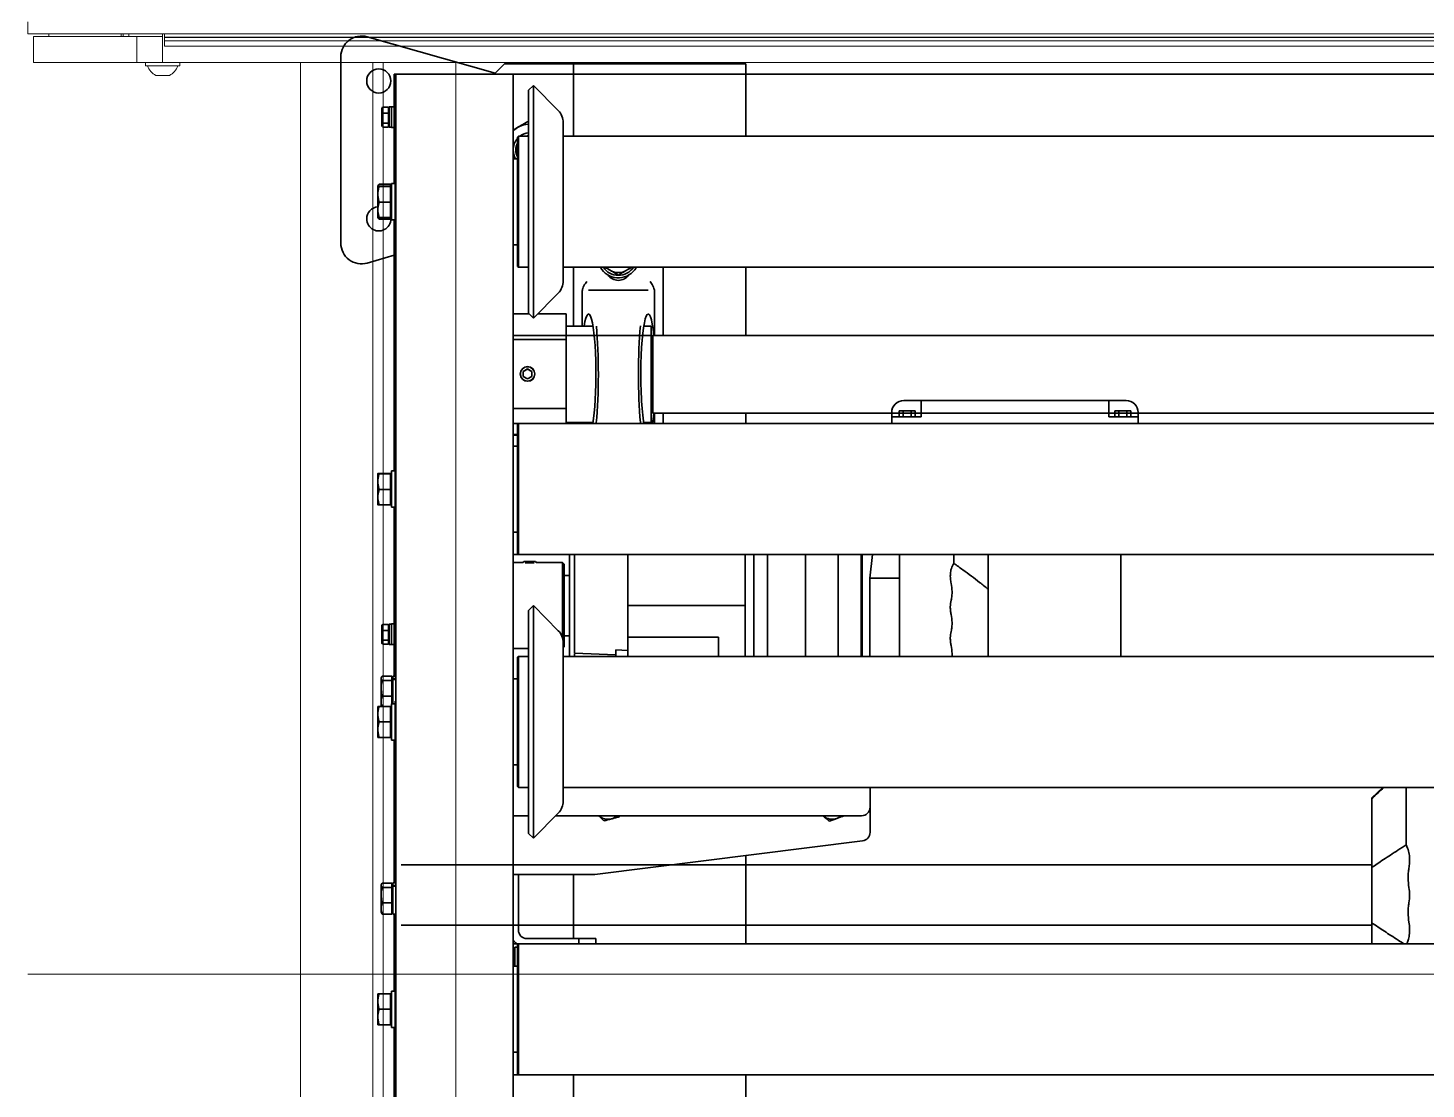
# Model space of a CAD drawing. Header units: millimetres. Extents: x 2509 to 128734, y 2492 to 91667.
# Drawn here: x 52717 to 53528, y 56466 to 57082 of the extents above; entities that cross this region are included whole.
import ezdxf
from ezdxf.enums import TextEntityAlignment as Align

# ---------------------------------------------------------------- set-up
doc = ezdxf.new("R2010")
doc.units = ezdxf.units.MM
doc.linetypes.add('CENTER', pattern=[50.8, 31.75, -6.35, 6.35, -6.35])
doc.layers.add('7标注层', color=4, linetype='Continuous')
doc.layers.add('SSH_输送系统', color=7, linetype='Continuous')
doc.layers.add('SR-输送线', color=7, linetype='Continuous', lineweight=35)
doc.styles.add('宋体', font='', dxfattribs={"width": 0.8, "height": 4})
doc.styles.get('宋体').set_extended_font_data('SimSun')

# ---------------------------------------------------------------- blocks, each defined once
blk = doc.blocks.new('*U220')
at = {"layer": 'SSH_输送系统', "lineweight": 15}
for p, q in [((22792.83, 7602.1), (25326.57, 7602.1)), ((22838.83, 7600.19), (25280.57, 7600.19)), ((22838.83, 7600.11), (25280.57, 7600.11)), ((25280.57, 7600.19), (25280.57, 7602.1)), ((25280.57, 7600.11), (25280.57, 7600.19)), ((25280.57, 7600.11), (25280.57, 7598.11)), ((25281.57, 7602.1), (25281.57, 7600.6)), ((25296.57, 7600.6), (25281.57, 7600.6)), ((25281.57, 7600.6), (25281.57, 7585.6)), ((25326.57, 7600.6), (25296.57, 7600.6)), ((25296.57, 7600.6), (25296.57, 7585.6)), ((25301.1, 7600.6), (25301.1, 7602.1)), ((25304.57, 7602.1), (25304.57, 7600.6)), ((25326.57, 7602.1), (25359.7, 7602.1)), ((25356.57, 7600.6), (25326.57, 7600.6)), ((22838.83, 7598.11), (25280.57, 7598.11)), ((25280.57, 7598.05), (25280.57, 7598.11)), ((25280.57, 7595.31), (25280.57, 7598.05)), ((25280.57, 7595.13), (25280.57, 7595.31)), ((22837.83, 7585.6), (25281.57, 7585.6)), ((25111.57, 6527.6), (25111.57, 7585.6)), ((25153.57, 6527.6), (25153.57, 7585.6)), ((25159.57, 7585.6), (25159.57, 6527.6)), ((25201.57, 7585.6), (25201.57, 6527.6)), ((25271.57, 7583.6), (25291.57, 7583.6)), ((25281.57, 7585.6), (25296.57, 7585.6)), ((25296.57, 7585.6), (25326.57, 7585.6)), ((25326.57, 7585.6), (25356.57, 7585.6)), ((25285.5, 7578.1), (25277.64, 7578.1))]:
    blk.add_line(p, q, dxfattribs=at)
at = {"layer": 'SSH_输送系统', "color": 1, "lineweight": 0}
blk.add_line((22759.7, 7056.6), (25359.7, 7056.6), dxfattribs=at)
at = {"layer": 'SSH_输送系统', "lineweight": 15}
for start, end in [(197.78117, 244.67913), (295.32087, 342.21883)]:
    blk.add_arc((25281.57, 7586.41), 9.19, start, end, dxfattribs=at)
for points in [[(25359.7, 7602.1), (25359.7, 7609.1)], [(25305.57, 7602.1), (25305.57, 7600.6)], [(25347.57, 7600.6), (25347.57, 7602.1)], [(25356.57, 7585.6), (25356.57, 7600.6)], [(22838.83, 7595.13), (25280.57, 7595.13)], [(25271.57, 7585.6), (25271.57, 7583.6)], [(25291.57, 7583.6), (25291.57, 7585.6)]]:
    blk.add_open_spline(points, degree=1, dxfattribs=at)
at = {"layer": 'SSH_输送系统', "style": '宋体'}
blk.add_attdef('NO.', text='', height=100, dxfattribs=at).set_placement((23613.19, 7009.55), align=Align.CENTER)
blk = doc.blocks.new('非常规移栽机')
at = {"color": 4, "linetype": 'Continuous', "lineweight": 35}
for p, q in [((7377.3, -10623.31), (7377.3, -11573.31)), ((7445.3, -10623.31), (7445.3, -11573.31)), ((7446.3, -10874.66), (7446.3, -11020.27)), ((7242.3, -10979.51), (7242.3, -10989.51)), ((7342.3, -10973.3), (7342.3, -10992.81)), ((7377.3, -10992.81), (6098.8, -10992.81)), ((7242.3, -10989.51), (7242.3, -10992.81)), ((7374.8, -10993.31), (7374.3, -10992.81)), ((7374.3, -11068.81), (7374.3, -10992.81)), ((7374.8, -10993.31), (7374.8, -11068.31)), ((7377.3, -11005.81), (7374.8, -11005.81)), ((7445.8, -11018.81), (7445.3, -11018.81)), ((7445.8, -11018.81), (7445.8, -11042.81)), ((7445.8, -11020.27), (7447.9, -11020.27)), ((7447.9, -11020.27), (7447.9, -11041.36)), ((7448.5, -11021.81), (7447.9, -11021.81)), ((7448.5, -11026.31), (7448.5, -11021.81)), ((7448.5, -11021.81), (7455.05, -11021.81)), ((7448.5, -11030.81), (7448.5, -11026.31)), ((7455.85, -11021.81), (7455.85, -11026.31)), ((7455.85, -11035.31), (7455.85, -11026.31)), ((7448.5, -11030.81), (7455.05, -11030.81)), ((7448.5, -11035.31), (7448.5, -11030.81)), ((7448.5, -11039.81), (7448.5, -11035.31)), ((7455.85, -11039.81), (7455.85, -11035.31)), ((7445.3, -11042.81), (7445.8, -11042.81)), ((7445.8, -11041.36), (7447.9, -11041.36)), ((7446.3, -11041.36), (7446.3, -11085.96)), ((7447.9, -11039.81), (7448.5, -11039.81)), ((7448.5, -11039.81), (7455.05, -11039.81)), ((7374.8, -11055.81), (7377.3, -11055.81)), ((7376.3, -11055.81), (7376.3, -11066.81)), ((7376.3, -11056.41), (7376.7, -11056.81)), ((7376.7, -11055.81), (7376.7, -11056.81)), ((7376.7, -11056.81), (7377.3, -11056.81)), ((6098.8, -11068.81), (7377.3, -11068.81)), ((6879.3, -11070.12), (6879.3, -11068.81)), ((7242.3, -11068.81), (7242.3, -11069.51)), ((7242.3, -11069.51), (7242.3, -11079.51)), ((7329.3, -11071.81), (7329.3, -11068.81)), ((7339.3, -11068.81), (7339.3, -11071.81)), ((7374.3, -11068.81), (7374.8, -11068.31)), ((7374.8, -11066.81), (7376.3, -11066.81)), ((6879.3, -11081.03), (6879.3, -11070.12)), ((7339.3, -11071.81), (7329.3, -11071.81)), ((7339.3, -11071.81), (7369.3, -11071.81)), ((7342.3, -11071.81), (7342.3, -11109.01)), ((7374.3, -11076.81), (7374.3, -11109.01)), ((7442.3, -11079.51), (6879.3, -11079.51)), ((6879.3, -11081.03), (6879.3, -11087.75)), ((7242.3, -11079.51), (7242.3, -11114.51)), ((7447.1, -11085.96), (7445.3, -11085.96)), ((7447.1, -11102.17), (7447.1, -11085.96)), ((7447.7, -11089.27), (7447.7, -11086.05)), ((7447.7, -11086.05), (7453.24, -11086.05)), ((6879.3, -11091.02), (6879.3, -11087.75)), ((6879.3, -11092.12), (6879.3, -11091.02)), ((6879.3, -11094.31), (6879.3, -11092.12)), ((6879.3, -11094.31), (6879.3, -11099.71)), ((7447.7, -11087.01), (7447.1, -11087.01)), ((7447.7, -11092.49), (7447.7, -11089.27)), ((7447.7, -11092.49), (7453.24, -11092.49)), ((7447.7, -11096.97), (7447.7, -11092.49)), ((7453.95, -11087.01), (7453.77, -11086.69)), ((7453.95, -11089.27), (7453.95, -11087.01)), ((7453.95, -11096.97), (7453.95, -11089.27)), ((6879.3, -11099.71), (6879.3, -11106.28)), ((7447.1, -11102.17), (7445.3, -11102.17)), ((7447.1, -11102.17), (7447.1, -11102.68)), ((7447.7, -11101.45), (7447.7, -11096.97)), ((7447.7, -11101.45), (7453.24, -11101.45)), ((7447.7, -11102.7), (7447.7, -11101.45)), ((7453.95, -11096.97), (7453.95, -11102.7)), ((6879.3, -11106.28), (6879.3, -11112.99)), ((7174.68, -11128.46), (7329.99, -11109.04)), ((7330.61, -11109.01), (7377.3, -11109.01)), ((7445.3, -11102.68), (7447.1, -11102.68)), ((7445.3, -11104.06), (7447.1, -11104.06)), ((7446.3, -11104.06), (7446.3, -11186.97)), ((7447.1, -11104.06), (7447.1, -11102.68)), ((7447.1, -11103.01), (7447.7, -11103.01)), ((7447.7, -11103.96), (7447.7, -11102.7)), ((7447.7, -11103.96), (7453.24, -11103.96)), ((7453.77, -11103.33), (7453.95, -11103.01)), ((7453.95, -11103.01), (7453.95, -11102.7)), ((6879.3, -11123.91), (6879.3, -11112.99)), ((7442.3, -11114.51), (6879.3, -11114.51)), ((7242.3, -11120.01), (7242.3, -11114.51)), ((6879.3, -11123.91), (6879.3, -11129.05)), ((6879.3, -11129.05), (6879.3, -11149.21)), ((7170.3, -11148.01), (7170.3, -11133.42)), ((7365.5, -11130.01), (7351.17, -11144.59)), ((7368.35, -11132.81), (7365.5, -11130.01)), ((7365.5, -11130.01), (7365.5, -11256.85)), ((7368.35, -11132.81), (7368.35, -11254.39)), ((6859.3, -11146.69), (6859.3, -11139.22)), ((7197.41, -11142.85), (7197.59, -11143.01)), ((7197.6, -11143.01), (7197.41, -11142.85)), ((7315.83, -11142.42), (7315.66, -11143.01)), ((6859.3, -11159.51), (6859.3, -11146.69)), ((6879.3, -11149.21), (6879.3, -11151.61)), ((7170.3, -11148.01), (7170.3, -11159.51)), ((7352.73, -11143.01), (7175.3, -11143.01)), ((7377.3, -11143.01), (7368.35, -11143.01)), ((6872.94, -11159.51), (6879.3, -11153.52)), ((6872.94, -11159.51), (6879.3, -11153.52)), ((6879.3, -11152.91), (6879.3, -11151.61)), ((6879.3, -11153.51), (6879.3, -11153.1)), ((7348.3, -11237.87), (7348.3, -11151.6)), ((7348.3, -11159.51), (6128.3, -11159.51)), ((7374.3, -11159.51), (7368.35, -11159.51)), ((7374.8, -11160.01), (7374.3, -11159.51)), ((7374.3, -11235.51), (7374.3, -11159.51)), ((7374.8, -11160.01), (7374.8, -11235.01)), ((7377.3, -11172.51), (7374.8, -11172.51)), ((7445.8, -11185.51), (7445.3, -11185.51)), ((7445.8, -11185.51), (7445.8, -11209.51)), ((7445.8, -11186.97), (7447.9, -11186.97)), ((7447.9, -11186.97), (7447.9, -11208.06)), ((7448.5, -11188.51), (7447.9, -11188.51)), ((7448.5, -11193.01), (7448.5, -11188.51)), ((7448.5, -11188.51), (7455.05, -11188.51)), ((7455.85, -11188.51), (7455.85, -11193.01)), ((7448.5, -11197.51), (7448.5, -11193.01)), ((7448.5, -11197.51), (7455.05, -11197.51)), ((7448.5, -11202.01), (7448.5, -11197.51)), ((7455.85, -11202.01), (7455.85, -11193.01)), ((7447.9, -11206.51), (7448.5, -11206.51)), ((7448.5, -11206.51), (7448.5, -11202.01)), ((7448.5, -11206.51), (7455.05, -11206.51)), ((7453.95, -11207.01), (7453.77, -11206.69)), ((7453.95, -11209.27), (7453.95, -11207.01)), ((7455.85, -11206.51), (7455.85, -11202.01)), ((7445.3, -11209.51), (7445.8, -11209.51)), ((7445.8, -11208.06), (7447.9, -11208.06)), ((7447.1, -11222.17), (7447.1, -11208.06)), ((7447.7, -11209.27), (7447.7, -11208.06)), ((7447.7, -11212.49), (7447.7, -11209.27)), ((7447.7, -11212.49), (7453.24, -11212.49)), ((7447.7, -11216.97), (7447.7, -11212.49)), ((7453.95, -11216.97), (7453.95, -11209.27)), ((7374.8, -11222.51), (7377.3, -11222.51)), ((7447.1, -11222.17), (7445.3, -11222.17)), ((7445.3, -11222.68), (7447.1, -11222.68)), ((7445.3, -11224.06), (7447.1, -11224.06)), ((7446.3, -11224.06), (7446.3, -11321.97)), ((7447.1, -11222.17), (7447.1, -11222.68)), ((7447.1, -11224.06), (7447.1, -11222.68)), ((7447.1, -11223.01), (7447.7, -11223.01)), ((7447.7, -11221.45), (7447.7, -11216.97)), ((7447.7, -11221.45), (7453.24, -11221.45)), ((7447.7, -11222.7), (7447.7, -11221.45)), ((7447.7, -11223.96), (7447.7, -11222.7)), ((7447.7, -11223.96), (7453.24, -11223.96)), ((7453.77, -11223.33), (7453.95, -11223.01)), ((7453.95, -11216.97), (7453.95, -11222.7)), ((7453.95, -11223.01), (7453.95, -11222.7)), ((6128.3, -11235.51), (7348.3, -11235.51)), ((7024.75, -11235.51), (7024.75, -11293.63)), ((7101.75, -11235.43), (7101.75, -11241.51)), ((7153.25, -11235.51), (7153.25, -11284.34)), ((7170.5, -11235.51), (7170.5, -11280.94)), ((7174.86, -11294.51), (7174.86, -11235.51)), ((7175.45, -11235.51), (7175.45, -11293.63)), ((7188.75, -11294.51), (7188.75, -11235.51)), ((7207.75, -11294.51), (7207.75, -11235.51)), ((7229.75, -11294.51), (7229.75, -11235.51)), ((7237.75, -11294.51), (7237.75, -11235.51)), ((7242.75, -11235.51), (7242.75, -11294.51)), ((7258.25, -11246.58), (7258.25, -11235.51)), ((7310.75, -11235.51), (7310.75, -11238.01)), ((7310.75, -11238.01), (7310.75, -11246.58)), ((7317.75, -11239.26), (7310.75, -11238.96)), ((7317.75, -11235.51), (7317.75, -11239.26)), ((7341.75, -11237.33), (7317.75, -11236.39)), ((7341.75, -11235.51), (7341.75, -11236.98)), ((7341.75, -11237.33), (7341.75, -11258.11)), ((7344.75, -11235.51), (7344.75, -11265.01)), ((7348.3, -11243.41), (7348.3, -11237.87)), ((7368.35, -11235.51), (7374.3, -11235.51)), ((7377.3, -11240.01), (7368.35, -11240.01)), ((7374.3, -11235.51), (7374.8, -11235.01)), ((7101.75, -11241.51), (7101.75, -11247.15)), ((7101.75, -11247.15), (7101.75, -11252.1)), ((7310.75, -11246.58), (7258.25, -11246.58)), ((7310.75, -11246.58), (7310.75, -11265.01)), ((7347.75, -11247.51), (7344.75, -11247.51)), ((7348.3, -11240.46), (7347.75, -11241.01)), ((7347.75, -11289.01), (7347.75, -11241.01)), ((7348.75, -11246.38), (7348.75, -11290.01)), ((7447.9, -11242.31), (7446.3, -11242.31)), ((7447.9, -11242.31), (7447.9, -11254.31)), ((7447.9, -11242.41), (7449.2, -11242.41)), ((7449.2, -11242.41), (7449.2, -11254.21)), ((7449.7, -11243.31), (7449.2, -11243.31)), ((7449.7, -11243.71), (7449.7, -11242.57)), ((7449.7, -11242.57), (7453.13, -11242.57)), ((7449.7, -11244.86), (7449.7, -11243.71)), ((7449.7, -11247.72), (7449.7, -11244.86)), ((7449.7, -11244.86), (7453.13, -11244.86)), ((7449.7, -11250.59), (7449.7, -11247.72)), ((7453.24, -11242.86), (7453.58, -11243.71)), ((7453.58, -11243.31), (7453.3, -11242.83)), ((7453.58, -11243.31), (7453.58, -11243.71)), ((7453.58, -11247.72), (7453.58, -11243.71)), ((7453.58, -11252.32), (7453.58, -11247.72)), ((7101.75, -11252.1), (7101.75, -11257.74)), ((7351.17, -11250.42), (7365.5, -11265.01)), ((7368.35, -11254.39), (7368.35, -11262.2)), ((7446.3, -11254.31), (7447.9, -11254.31)), ((7447.9, -11254.21), (7449.2, -11254.21)), ((7449.2, -11253.31), (7449.7, -11253.31)), ((7449.7, -11250.59), (7453.13, -11250.59)), ((7449.7, -11252.32), (7449.7, -11250.59)), ((7449.7, -11254.04), (7449.7, -11252.32)), ((7449.7, -11254.04), (7453.13, -11254.04)), ((7453.13, -11254.04), (7453.25, -11253.75)), ((7453.3, -11253.78), (7453.58, -11253.31)), ((7453.58, -11253.31), (7453.58, -11252.32)), ((7101.75, -11257.74), (7101.75, -11262.69)), ((7101.75, -11262.69), (7101.75, -11268.32)), ((7341.75, -11258.11), (7341.75, -11268.77)), ((7365.5, -11256.85), (7365.5, -11265.01)), ((7365.5, -11265.01), (7368.35, -11262.2)), ((7101.75, -11268.32), (7101.75, -11274.41)), ((7242.75, -11265.01), (7310.75, -11265.01)), ((7310.75, -11265.01), (7310.75, -11294.51)), ((7341.75, -11268.77), (7341.75, -11294.51)), ((7344.75, -11265.01), (7344.75, -11294.51)), ((7101.75, -11274.41), (7101.75, -11287)), ((7101.75, -11287), (7101.75, -11292.01)), ((7170.5, -11280.94), (7153.25, -11280.94)), ((7153.25, -11284.34), (7153.25, -11293.3)), ((7170.5, -11280.94), (7168.81, -11294.51)), ((7344.75, -11282.51), (7347.75, -11282.51)), ((7377.3, -11294.51), (6098.8, -11294.51)), ((7024.75, -11293.63), (7024.75, -11294.51)), ((7101.75, -11292.01), (7101.75, -11294.51)), ((7121.75, -11289.5), (7121.75, -11293.38)), ((7121.75, -11293.38), (7121.75, -11294.51)), ((7153.25, -11293.3), (7153.25, -11294.51)), ((7175.45, -11293.63), (7175.45, -11294.51)), ((7347.75, -11289.01), (7348.75, -11290.01)), ((7348.75, -11290.01), (7363.93, -11290.01)), ((7363.93, -11290.01), (7364.43, -11290.51)), ((7371.08, -11290.51), (7364.43, -11290.51)), ((7370.44, -11289.83), (7365.07, -11289.83)), ((7371.08, -11290.51), (7371.58, -11290.01)), ((7371.58, -11290.01), (7377.3, -11290.01)), ((7374.8, -11295.01), (7374.3, -11294.51)), ((7374.3, -11360.34), (7374.3, -11294.51)), ((7374.8, -11295.01), (7374.8, -11359.97)), ((7377.3, -11307.51), (7374.8, -11307.51)), ((7445.8, -11320.51), (7445.3, -11320.51)), ((7445.8, -11320.51), (7445.8, -11344.51)), ((7445.8, -11321.97), (7447.9, -11321.97)), ((7447.9, -11321.97), (7447.9, -11343.06)), ((7448.5, -11323.51), (7447.9, -11323.51)), ((7448.5, -11327.86), (7448.5, -11323.41)), ((7448.5, -11323.41), (7455.05, -11323.41)), ((7448.5, -11332.31), (7448.5, -11327.86)), ((7455.85, -11327.86), (7455.85, -11323.51)), ((7455.85, -11327.86), (7455.85, -11336.86)), ((7448.5, -11336.86), (7448.5, -11332.31)), ((7448.5, -11332.31), (7455.05, -11332.31)), ((7448.5, -11341.41), (7448.5, -11336.86)), ((7455.85, -11341.5), (7455.85, -11336.86)), ((7445.3, -11344.51), (7445.8, -11344.51)), ((7445.8, -11343.06), (7447.9, -11343.06)), ((7446.3, -11343.06), (7446.3, -11488.67)), ((7447.9, -11341.51), (7448.5, -11341.51)), ((7448.5, -11341.41), (7455.05, -11341.41)), ((7448.5, -11341.5), (7448.5, -11341.41)), ((7448.5, -11341.6), (7448.5, -11341.5)), ((7448.5, -11341.6), (7455.05, -11341.6)), ((7374.3, -11370.51), (7374.3, -11360.34)), ((7374.8, -11357.51), (7377.3, -11357.51)), ((7374.8, -11359.97), (7374.8, -11370.01)), ((7374.3, -11370.51), (7374.8, -11370.01)), ((7377.3, -11363.86), (7374.8, -11363.86)), ((7374.8, -11364.25), (7377.3, -11364.25)), ((6098.8, -11370.51), (7377.3, -11370.51)), ((7214.75, -11376.63), (6421.1, -11376.63)), ((7014.75, -11374.42), (7014.75, -11370.51)), ((7014.75, -11374.42), (7021.75, -11374.42)), ((7014.75, -11376.92), (7014.75, -11374.42)), ((7019.13, -11374.42), (7019.13, -11377.92)), ((7019.13, -11377.92), (7021.44, -11377.92)), ((7021.44, -11374.42), (7021.44, -11377.92)), ((7021.44, -11377.92), (7026.06, -11377.92)), ((7031.75, -11374.42), (7021.75, -11374.42)), ((7026.06, -11374.42), (7026.06, -11377.92)), ((7026.06, -11377.92), (7028.37, -11377.92)), ((7028.37, -11377.92), (7028.37, -11374.42)), ((7031.75, -11376.92), (7031.75, -11374.42)), ((7031.75, -11376.92), (7031.75, -11383.92)), ((7150.75, -11374.42), (7140.75, -11374.42)), ((7140.75, -11374.42), (7140.75, -11376.92)), ((7140.75, -11383.92), (7140.75, -11376.92)), ((7144.13, -11374.42), (7144.13, -11377.92)), ((7144.13, -11377.92), (7146.44, -11377.92)), ((7146.44, -11374.42), (7146.44, -11377.92)), ((7146.44, -11377.92), (7151.06, -11377.92)), ((7157.75, -11374.42), (7150.75, -11374.42)), ((7151.06, -11374.42), (7151.06, -11377.92)), ((7151.06, -11377.92), (7153.37, -11377.92)), ((7153.37, -11377.92), (7153.37, -11374.42)), ((7157.75, -11370.51), (7157.75, -11374.42)), ((7157.75, -11376.92), (7157.75, -11374.42)), ((7296.3, -11376.63), (7157.75, -11376.63)), ((7242.3, -11370.51), (7242.3, -11376.63)), ((7290.3, -11376.63), (7290.3, -11370.51)), ((7295.3, -11376.63), (7295.3, -11370.51)), ((7297.3, -11377.63), (7296.3, -11376.63)), ((7296.3, -11421.63), (7296.3, -11376.63)), ((7301.59, -11371.13), (7297.3, -11371.13)), ((7297.3, -11427.13), (7297.3, -11371.13)), ((7346.5, -11371.13), (7331.02, -11371.13)), ((7337.3, -11371.13), (7337.3, -11370.51)), ((7342.3, -11371.13), (7342.3, -11370.51)), ((7346.5, -11379.35), (7346.5, -11370.51)), ((7021.75, -11383.92), (7024.75, -11383.92)), ((7031.75, -11383.92), (7024.75, -11383.92)), ((7140.75, -11383.92), (7031.75, -11383.92)), ((7147.75, -11383.92), (7140.75, -11383.92)), ((7150.75, -11383.92), (7147.75, -11383.92)), ((7377.3, -11379.35), (7346.5, -11379.35)), ((7346.5, -11419.35), (7346.5, -11379.35)), ((7368.97, -11396.46), (7366.49, -11397.93)), ((7366.49, -11397.93), (7366.52, -11400.82)), ((7366.49, -11397.93), (7366.52, -11400.79)), ((7366.52, -11400.79), (7366.52, -11400.82)), ((7369.03, -11402.21), (7366.52, -11400.79)), ((7369.03, -11402.24), (7366.52, -11400.82)), ((7368.97, -11396.46), (7371.49, -11397.88)), ((7371.52, -11400.74), (7369.03, -11402.21)), ((7371.52, -11400.77), (7369.03, -11402.24)), ((7369.03, -11402.21), (7369.03, -11402.24)), ((7371.52, -11400.77), (7371.49, -11397.88)), ((6421.1, -11421.63), (7377.3, -11421.63)), ((7242.3, -11421.63), (7242.3, -11461.21)), ((7290.3, -11461.21), (7290.3, -11421.63)), ((7295.3, -11447), (7295.3, -11421.63)), ((7296.3, -11421.63), (7297.3, -11420.63)), ((7346.5, -11419.35), (7377.3, -11419.35)), ((7346.5, -11434.25), (7346.5, -11419.35)), ((7297.3, -11427.13), (7301.59, -11427.13)), ((7331.02, -11427.13), (7346.5, -11427.13)), ((7337.3, -11447), (7337.3, -11427.13)), ((7342.3, -11461.21), (7342.3, -11427.13)), ((7363, -11434.25), (7346.5, -11434.25)), ((7365.5, -11431.71), (7351.17, -11446.29)), ((7368.35, -11434.51), (7365.5, -11431.71)), ((7365.5, -11431.71), (7365.5, -11566.71)), ((7377.3, -11434.25), (7368.09, -11434.25)), ((7368.35, -11434.51), (7368.35, -11563.9)), ((7302.03, -11447.93), (7298.94, -11447.93)), ((7302.03, -11447.93), (7330.57, -11447.93)), ((7333.67, -11447.93), (7330.57, -11447.93)), ((7348.3, -11545.11), (7348.3, -11453.3)), ((7348.3, -11461.21), (6128.3, -11461.21)), ((7306.85, -11459.73), (7305.87, -11461.21)), ((7374.3, -11461.21), (7368.35, -11461.21)), ((7374.8, -11461.71), (7374.3, -11461.21)), ((7374.3, -11520.25), (7374.3, -11461.21)), ((7374.8, -11461.71), (7374.8, -11519.97)), ((7377.3, -11474.21), (7374.8, -11474.21)), ((7445.8, -11487.21), (7445.3, -11487.21)), ((7445.8, -11487.21), (7445.8, -11511.21)), ((7445.8, -11488.67), (7447.9, -11488.67)), ((7447.9, -11488.67), (7447.9, -11509.76)), ((7448.5, -11490.21), (7447.9, -11490.21)), ((7448.5, -11490.11), (7448.5, -11489.04)), ((7448.5, -11489.04), (7455.05, -11489.04)), ((7448.5, -11494.56), (7448.5, -11490.11)), ((7448.5, -11490.11), (7455.05, -11490.11)), ((7455.05, -11489.04), (7455.43, -11490.14)), ((7455.58, -11489.74), (7455.05, -11489.04)), ((7455.85, -11490.21), (7455.58, -11489.74)), ((7455.85, -11494.56), (7455.85, -11490.21)), ((7448.5, -11499.01), (7448.5, -11494.56)), ((7448.5, -11503.56), (7448.5, -11499.01)), ((7448.5, -11499.01), (7455.05, -11499.01)), ((7455.85, -11494.56), (7455.85, -11503.56)), ((7448.5, -11508.11), (7448.5, -11503.56)), ((7455.85, -11508.2), (7455.85, -11503.56)), ((7445.3, -11511.21), (7445.8, -11511.21)), ((7445.8, -11509.76), (7447.9, -11509.76)), ((7446.3, -11509.76), (7446.3, -11573.31)), ((7447.9, -11508.21), (7448.5, -11508.21)), ((7448.5, -11508.11), (7455.05, -11508.11)), ((7448.5, -11508.2), (7448.5, -11508.11)), ((7448.5, -11508.3), (7448.5, -11508.2)), ((7448.5, -11508.3), (7455.05, -11508.3)), ((7448.5, -11509.37), (7448.5, -11508.3)), ((7448.5, -11509.37), (7455.05, -11509.37)), ((7455.58, -11508.67), (7455.85, -11508.21)), ((7374.3, -11537.21), (7374.3, -11520.25)), ((7374.8, -11519.97), (7374.8, -11536.71)), ((7374.8, -11524.21), (7377.3, -11524.21)), ((6128.3, -11537.21), (7348.3, -11537.21)), ((7242.3, -11537.21), (7242.3, -11563.31)), ((7342.3, -11579.31), (7342.3, -11537.21)), ((7368.35, -11537.21), (7374.3, -11537.21)), ((7374.3, -11537.21), (7374.8, -11536.71)), ((7377.3, -11540.85), (7374.8, -11542.3)), ((7447.9, -11542.31), (7446.3, -11542.31)), ((7447.9, -11542.31), (7447.9, -11554.31)), ((7447.9, -11542.41), (7449.2, -11542.41)), ((7449.2, -11542.41), (7449.2, -11554.21)), ((7449.7, -11543.31), (7449.2, -11543.31)), ((7449.7, -11543.71), (7449.7, -11542.57)), ((7449.7, -11542.57), (7453.13, -11542.57)), ((7449.7, -11544.86), (7449.7, -11543.71)), ((7449.7, -11547.72), (7449.7, -11544.86)), ((7449.7, -11544.86), (7453.13, -11544.86)), ((7449.7, -11550.59), (7449.7, -11547.72)), ((7453.24, -11542.86), (7453.58, -11543.71)), ((7453.58, -11543.31), (7453.3, -11542.83)), ((7453.58, -11543.31), (7453.58, -11543.71)), ((7453.58, -11547.72), (7453.58, -11543.71)), ((7453.58, -11552.32), (7453.58, -11547.72)), ((7351.17, -11552.12), (7365.5, -11566.71)), ((7446.3, -11554.31), (7447.9, -11554.31)), ((7447.9, -11554.21), (7449.2, -11554.21)), ((7449.2, -11553.31), (7449.7, -11553.31)), ((7449.7, -11550.59), (7453.13, -11550.59)), ((7449.7, -11552.32), (7449.7, -11550.59)), ((7449.7, -11554.04), (7449.7, -11552.32)), ((7449.7, -11554.04), (7453.13, -11554.04)), ((7453.13, -11554.04), (7453.25, -11553.75)), ((7453.3, -11553.78), (7453.58, -11553.31)), ((7453.58, -11553.31), (7453.58, -11552.32)), ((7242.3, -11563.31), (7242.3, -11573.31)), ((7365.5, -11566.71), (7368.35, -11563.9)), ((6284.3, -11573.31), (7442.3, -11573.31)), ((7242.3, -11573.31), (7242.3, -11579.31)), ((7342.3, -11573.31), (7242.3, -11573.31)), ((7242.3, -11579.31), (7342.3, -11579.31)), ((7332.3, -11573.31), (7252.3, -11573.31)), ((7342.3, -11579.31), (7342.3, -11573.31)), ((7382.3, -11579.31), (7342.3, -11579.31)), ((7381.3, -11573.31), (7377.3, -11573.31)), ((7441.3, -11573.31), (7381.3, -11573.31)), ((7382.3, -11579.31), (7388.3, -11573.31)), ((7445.3, -11573.31), (7441.3, -11573.31)), ((7446.3, -11573.31), (7445.3, -11573.31))]:
    blk.add_line(p, q, dxfattribs=at)
at = {"color": 2, "linetype": 'Continuous', "lineweight": 35}
for p, q in [((7462.01, -11463.68), (7446.3, -11468.16)), ((7477.3, -11583.4), (7477.3, -11475.21)), ((7387.86, -11573.75), (7462.01, -11594.94))]:
    blk.add_line(p, q, dxfattribs=at)
at = {"color": 4, "linetype": 'Continuous', "lineweight": 35}
for points in [[(7368.35, -11537.74), (7370.08, -11537.34), (7370.44, -11537.21)], [(7377.3, -11540.49), (7376.43, -11541.21), (7374.8, -11542.3)]]:
    blk.add_lwpolyline(points, dxfattribs=at)
for radius in [4.25, 4.17]:
    blk.add_circle((7369, -11399.35), radius, dxfattribs=at)
at = {"color": 2, "linetype": 'Continuous', "lineweight": 35}
blk.add_circle((7455.3, -11569.31), 7, dxfattribs=at)
at = {"color": 4, "linetype": 'Continuous', "lineweight": 35}
for centre, radius, start, end in [((7369.3, -11076.81), 10, 36.8699, 57.24732), ((7369.3, -11076.81), 5, 0, 90), ((7330.61, -11114.01), 5, 90, 97.12502), ((7175.3, -11133.42), 5, 97.12502, 180), ((7192.3, -11149.01), 8, 110.34175, 131.40962), ((7192.3, -11149.01), 8, 50.34175, 110.34175), ((7322.3, -11149.01), 8, 104.50521, 131.40962), ((7322.3, -11149.01), 8, 48.59038, 104.50521), ((7175.3, -11148.01), 5, 90, 180), ((7358.3, -11151.6), 10, 135.5, 180), ((7358.3, -11243.41), 10, 180, 224.5), ((7021.75, -11376.92), 7, 180, 270), ((7150.75, -11376.92), 7, 270, 0), ((7358.3, -11453.3), 10, 135.5, 180), ((7316.3, -11467.13), 12, 29.58332, 141.95214), ((7316.3, -11467.13), 10.55, 34.16248, 145.83752), ((7316.3, -11461.13), 7.5, 35.09964, 144.90036), ((7316.3, -11467.13), 9, 60, 120), ((7316.3, -11467.13), 9, 120, 138.83333), ((7316.3, -11467.13), 9, 41.16667, 60), ((7367.3, -11529.31), 8.5, 1.03904, 28.07249), ((7367.3, -11529.31), 10, 318.59038, 1.03904), ((7367.3, -11529.31), 8.5, 331.92751, 1.03904), ((7367.3, -11529.31), 10, 1.03904, 30.66383), ((7367.3, -11529.31), 10, 276.02834, 307.81449), ((7358.3, -11545.11), 10, 180, 224.5), ((7367.3, -11529.31), 15, 274.01477, 300)]:
    blk.add_arc(centre, radius, start, end, dxfattribs=at)
at = {"color": 2, "linetype": 'Continuous', "lineweight": 35}
for centre, radius, start, end in [((7465.3, -11475.21), 12, 0, 105.9454), ((7455.3, -11489.31), 7, 0, 187.38705), ((7455.3, -11489.31), 7, 274.50646, 0), ((7465.3, -11583.4), 12, 254.0546, 0)]:
    blk.add_arc(centre, radius, start, end, dxfattribs=at)
at = {"color": 4, "linetype": 'Continuous', "lineweight": 35}
for centre, major_axis, start_param, end_param in [((7299.01, -11399.13), (0, 35), 2.269019, 5.67003), ((7299.01, -11399.13), (0, 35), 0.613156, 0.872574), ((7299.06, -11399.13), (0, 45.8), 4.050062, 5.366939), ((7333.55, -11399.13), (0, 45.8), 0.90847, 2.225346), ((7333.6, -11399.13), (0, 35), 0.613156, 3.785094), ((7333.6, -11399.13), (0, 35), 5.639684, 5.67003)]:
    blk.add_ellipse(centre, major_axis=major_axis, ratio=0.122785, start_param=start_param, end_param=end_param, dxfattribs=at)
for points, knots in [([(7455.05, -11021.81), (7455.27, -11022.54), (7455.73, -11024.01), (7455.81, -11025.54), (7455.85, -11026.31)], [0, 0, 0, 0, 2.273398, 4.588497, 4.588497, 4.588497, 4.588497]), ([(7455.85, -11021.81), (7455.85, -11021.81), (7455.81, -11021.81), (7455.38, -11021.81), (7455.05, -11021.81)], [0, 0, 0, 0, 0.1771363, 0.8038282, 0.8038282, 0.8038282, 0.8038282]), ([(7455.85, -11026.31), (7455.85, -11026.41), (7455.85, -11027.22), (7455.67, -11028.74), (7455.26, -11030.11), (7455.05, -11030.81)], [0, 0, 0, 0, 0.321743, 2.436457, 4.590273, 4.590273, 4.590273, 4.590273]), ([(7455.05, -11030.81), (7455.27, -11031.54), (7455.73, -11033.01), (7455.81, -11034.54), (7455.85, -11035.31)], [0, 0, 0, 0, 2.273398, 4.588497, 4.588497, 4.588497, 4.588497]), ([(7455.85, -11035.31), (7455.85, -11035.41), (7455.85, -11036.22), (7455.67, -11037.74), (7455.26, -11039.11), (7455.05, -11039.81)], [0, 0, 0, 0, 0.321743, 2.436457, 4.590273, 4.590273, 4.590273, 4.590273]), ([(7455.05, -11039.81), (7455.38, -11039.81), (7455.81, -11039.81), (7455.85, -11039.81), (7455.85, -11039.81)], [0, 0, 0, 0, 0.626692, 0.8038282, 0.8038282, 0.8038282, 0.8038282]), ([(6857.73, -11081.33), (6857.55, -11080.07), (6857.19, -11077.56), (6857.4, -11074.02), (6857.96, -11071.06), (6858.66, -11069.47), (6858.95, -11068.81)], [0, 0, 0, 0, 3.819767, 7.568673, 10.606213, 12.785394, 12.785394, 12.785394, 12.785394]), ([(6860.68, -11068.81), (6861.78, -11069.51), (6864.28, -11071.09), (6868.05, -11073.51), (6871.92, -11076.03), (6875.64, -11078.49), (6878.07, -11080.18), (6879.3, -11081.03)], [0, 0, 0, 0, 3.942093, 8.916938, 13.448061, 17.820709, 22.28229, 22.28229, 22.28229, 22.28229]), ([(6857.73, -11092.56), (6857.89, -11091.58), (6858.2, -11089.62), (6858.33, -11085.85), (6857.96, -11083.1), (6857.73, -11081.33)], [0, 0, 0, 0, 2.974529, 5.94908, 11.292699, 11.292699, 11.292699, 11.292699]), ([(7453.24, -11086.05), (7453.44, -11086.57), (7453.84, -11087.63), (7453.92, -11088.72), (7453.95, -11089.27)], [0, 0, 0, 0, 1.643912, 3.317948, 3.317948, 3.317948, 3.317948]), ([(7453.76, -11086.69), (7453.75, -11086.67), (7453.68, -11086.45), (7453.45, -11086.24), (7453.24, -11086.05)], [0, 0, 0, 0, 0.0745041, 0.8326331, 0.8326331, 0.8326331, 0.8326331]), ([(6857.73, -11101.46), (6857.52, -11099.98), (6857.1, -11097.01), (6857.52, -11094.05), (6857.73, -11092.56)], [0, 0, 0, 0, 4.470591, 8.941107, 8.941107, 8.941107, 8.941107]), ([(7453.95, -11089.27), (7453.95, -11089.35), (7453.95, -11089.93), (7453.79, -11091.02), (7453.42, -11092), (7453.24, -11092.49)], [0, 0, 0, 0, 0.232653, 1.762099, 3.319788, 3.319788, 3.319788, 3.319788]), ([(7453.24, -11092.49), (7453.32, -11092.77), (7453.74, -11094.23), (7453.86, -11095.74), (7453.95, -11096.97)], [0, 0, 0, 0, 0.857404, 4.543804, 4.543804, 4.543804, 4.543804]), ([(6857.73, -11112.69), (6857.88, -11111.71), (6858.18, -11109.76), (6858.35, -11105.99), (6857.97, -11103.23), (6857.73, -11101.46)], [0, 0, 0, 0, 2.973608, 5.947715, 11.291656, 11.291656, 11.291656, 11.291656]), ([(7453.95, -11096.97), (7453.95, -11097.3), (7453.92, -11098.81), (7453.54, -11100.29), (7453.24, -11101.45)], [0, 0, 0, 0, 0.97472, 4.546749, 4.546749, 4.546749, 4.546749]), ([(7453.24, -11101.45), (7453.44, -11101.65), (7453.84, -11102.06), (7453.92, -11102.49), (7453.95, -11102.7)], [0, 0, 0, 0, 0.732837, 1.479106, 1.479106, 1.479106, 1.479106]), ([(7453.95, -11102.7), (7453.95, -11102.73), (7453.95, -11102.96), (7453.79, -11103.38), (7453.42, -11103.77), (7453.24, -11103.96)], [0, 0, 0, 0, 0.103984, 0.787506, 1.483669, 1.483669, 1.483669, 1.483669]), ([(6859.3, -11126.09), (6858.8, -11124.92), (6857.83, -11122.69), (6857.31, -11119.12), (6857.26, -11115.81), (6857.58, -11113.67), (6857.73, -11112.69)], [0, 0, 0, 0, 3.834475, 7.255512, 10.768187, 13.726578, 13.726578, 13.726578, 13.726578]), ([(6859.3, -11126.09), (6860.92, -11125.07), (6863.97, -11123.13), (6868.35, -11120.32), (6872.36, -11117.7), (6875.99, -11115.3), (6878.26, -11113.72), (6879.3, -11112.99)], [0, 0, 0, 0, 5.761807, 10.865012, 15.667986, 20.137999, 23.911784, 23.911784, 23.911784, 23.911784]), ([(6859.3, -11139.22), (6859.3, -11137.78), (6859.3, -11134.88), (6859.3, -11130.51), (6859.3, -11127.56), (6859.3, -11126.09)], [0, 0, 0, 0, 4.329094, 8.726439, 13.12536, 13.12536, 13.12536, 13.12536]), ([(7189.52, -11141.5), (7189.42, -11141.54), (7188.64, -11141.83), (7187.27, -11142.34), (7186.05, -11142.79), (7185.47, -11143.01)], [0, 0, 0, 0, 0.324016, 2.453631, 4.318184, 4.318184, 4.318184, 4.318184]), ([(7193.85, -11139.9), (7193.15, -11140.16), (7191.73, -11140.69), (7190.26, -11141.23), (7189.52, -11141.5)], [0, 0, 0, 0, 2.288405, 4.618797, 4.618797, 4.618797, 4.618797]), ([(7197.41, -11142.85), (7196.43, -11142.04), (7195.23, -11141.04), (7194.07, -11140.08), (7193.85, -11139.9)], [0, 0, 0, 0, 3.747255, 4.618785, 4.618785, 4.618785, 4.618785]), ([(7320.3, -11141.26), (7320.19, -11141.29), (7319.39, -11141.5), (7317.88, -11141.89), (7316.52, -11142.24), (7315.83, -11142.42)], [0, 0, 0, 0, 0.323679, 2.45155, 4.618768, 4.618768, 4.618768, 4.618768]), ([(7324.77, -11140.1), (7324.04, -11140.29), (7322.58, -11140.67), (7321.06, -11141.06), (7320.3, -11141.26)], [0, 0, 0, 0, 2.288439, 4.618825, 4.618825, 4.618825, 4.618825]), ([(7327.62, -11143.01), (7327.17, -11142.55), (7326.2, -11141.56), (7325.27, -11140.61), (7324.77, -11140.1)], [0, 0, 0, 0, 1.905248, 4.06884, 4.06884, 4.06884, 4.06884]), ([(6872.3, -11159.51), (6873.4, -11158.46), (6875.75, -11156.25), (6878.07, -11154.07), (6879.3, -11152.91)], [0, 0, 0, 0, 4.532584, 9.623759, 9.623759, 9.623759, 9.623759]), ([(7455.05, -11188.51), (7455.27, -11189.24), (7455.73, -11190.71), (7455.81, -11192.24), (7455.85, -11193.01)], [0, 0, 0, 0, 2.273398, 4.588497, 4.588497, 4.588497, 4.588497]), ([(7455.85, -11188.51), (7455.85, -11188.51), (7455.81, -11188.51), (7455.38, -11188.51), (7455.05, -11188.51)], [0, 0, 0, 0, 0.1771363, 0.8038282, 0.8038282, 0.8038282, 0.8038282]), ([(7455.85, -11193.01), (7455.85, -11193.11), (7455.85, -11193.92), (7455.67, -11195.44), (7455.26, -11196.81), (7455.05, -11197.51)], [0, 0, 0, 0, 0.321743, 2.436457, 4.590273, 4.590273, 4.590273, 4.590273]), ([(7455.05, -11197.51), (7455.27, -11198.24), (7455.73, -11199.71), (7455.81, -11201.24), (7455.85, -11202.01)], [0, 0, 0, 0, 2.273398, 4.588497, 4.588497, 4.588497, 4.588497]), ([(7453.39, -11206.51), (7453.53, -11206.88), (7453.86, -11207.78), (7453.92, -11208.72), (7453.95, -11209.27)], [0, 0, 0, 0, 1.168151, 2.839211, 2.839211, 2.839211, 2.839211]), ([(7453.76, -11206.69), (7453.75, -11206.67), (7453.73, -11206.61), (7453.67, -11206.55), (7453.63, -11206.51)], [0, 0, 0, 0, 0.0714379, 0.2310092, 0.2310092, 0.2310092, 0.2310092]), ([(7455.85, -11202.01), (7455.85, -11202.11), (7455.85, -11202.92), (7455.67, -11204.44), (7455.26, -11205.81), (7455.05, -11206.51)], [0, 0, 0, 0, 0.321743, 2.436457, 4.590273, 4.590273, 4.590273, 4.590273]), ([(7455.05, -11206.51), (7455.38, -11206.51), (7455.81, -11206.51), (7455.85, -11206.51), (7455.85, -11206.51)], [0, 0, 0, 0, 0.626692, 0.8038282, 0.8038282, 0.8038282, 0.8038282]), ([(7453.95, -11209.27), (7453.95, -11209.35), (7453.95, -11209.93), (7453.79, -11211.02), (7453.42, -11212), (7453.24, -11212.49)], [0, 0, 0, 0, 0.232653, 1.762069, 3.319785, 3.319785, 3.319785, 3.319785]), ([(7453.24, -11212.49), (7453.32, -11212.77), (7453.74, -11214.23), (7453.86, -11215.74), (7453.95, -11216.97)], [0, 0, 0, 0, 0.857404, 4.543804, 4.543804, 4.543804, 4.543804]), ([(7453.95, -11216.97), (7453.95, -11217.3), (7453.92, -11218.81), (7453.54, -11220.29), (7453.24, -11221.45)], [0, 0, 0, 0, 0.97472, 4.546749, 4.546749, 4.546749, 4.546749]), ([(7453.24, -11221.45), (7453.44, -11221.65), (7453.84, -11222.06), (7453.92, -11222.49), (7453.95, -11222.7)], [0, 0, 0, 0, 0.732837, 1.479106, 1.479106, 1.479106, 1.479106]), ([(7453.95, -11222.7), (7453.95, -11222.73), (7453.95, -11222.96), (7453.79, -11223.38), (7453.42, -11223.77), (7453.24, -11223.96)], [0, 0, 0, 0, 0.103984, 0.787506, 1.483669, 1.483669, 1.483669, 1.483669]), ([(7122.83, -11235.51), (7122.79, -11236.08), (7122.63, -11238.19), (7123.01, -11240.29), (7123.29, -11241.81)], [0, 0, 0, 0, 1.729664, 6.345373, 6.345373, 6.345373, 6.345373]), ([(7123.28, -11241.81), (7123.43, -11242.54), (7123.71, -11243.98), (7123.83, -11246.75), (7123.5, -11248.75), (7123.28, -11250.01)], [0, 0, 0, 0, 2.212847, 4.42556, 8.267727, 8.267727, 8.267727, 8.267727]), ([(7453.58, -11243.71), (7453.58, -11243.74), (7453.57, -11244.13), (7453.34, -11244.5), (7453.13, -11244.86)], [0, 0, 0, 0, 0.085552, 1.23969, 1.23969, 1.23969, 1.23969]), ([(7453.13, -11244.86), (7453.3, -11245.53), (7453.54, -11246.48), (7453.57, -11247.45), (7453.58, -11247.72)], [0, 0, 0, 0, 2.084708, 2.91003, 2.91003, 2.91003, 2.91003]), ([(7453.58, -11247.72), (7453.53, -11248.43), (7453.46, -11249.4), (7453.2, -11250.33), (7453.13, -11250.59)], [0, 0, 0, 0, 2.104824, 2.908686, 2.908686, 2.908686, 2.908686]), ([(7123.28, -11250.01), (7123.12, -11250.88), (7122.79, -11252.6), (7122.64, -11255.91), (7123.03, -11258.3), (7123.28, -11259.82)], [0, 0, 0, 0, 2.635009, 5.27035, 9.88465, 9.88465, 9.88465, 9.88465]), ([(7453.13, -11250.59), (7453.31, -11251.03), (7453.55, -11251.6), (7453.57, -11252.18), (7453.58, -11252.32)], [0, 0, 0, 0, 1.3779, 1.793801, 1.793801, 1.793801, 1.793801]), ([(7453.58, -11252.32), (7453.52, -11252.78), (7453.45, -11253.36), (7453.19, -11253.92), (7453.13, -11254.04)], [0, 0, 0, 0, 1.413112, 1.791019, 1.791019, 1.791019, 1.791019]), ([(7123.28, -11259.82), (7123.42, -11260.55), (7123.7, -11262), (7123.84, -11264.76), (7123.5, -11266.76), (7123.28, -11268.03)], [0, 0, 0, 0, 2.211969, 4.42431, 8.266984, 8.266984, 8.266984, 8.266984]), ([(7123.29, -11268.03), (7123.12, -11268.89), (7122.78, -11270.6), (7122.66, -11273.91), (7123.04, -11276.29), (7123.29, -11277.81)], [0, 0, 0, 0, 2.623362, 5.246429, 9.856602, 9.856602, 9.856602, 9.856602]), ([(7121.75, -11289.5), (7119.98, -11288.23), (7116.55, -11285.79), (7111.54, -11282.1), (7106.63, -11278.39), (7103.41, -11275.76), (7101.75, -11274.41)], [0, 0, 0, 0, 6.567364, 12.688723, 18.682033, 25.06005, 25.06005, 25.06005, 25.06005]), ([(7123.29, -11277.81), (7123.45, -11278.72), (7123.77, -11280.55), (7123.77, -11283.47), (7123.3, -11286.58), (7122.28, -11288.51), (7121.75, -11289.5)], [0, 0, 0, 0, 2.76004, 5.571447, 8.733497, 12.08545, 12.08545, 12.08545, 12.08545]), ([(7455.05, -11323.41), (7455.14, -11323.69), (7455.62, -11325.14), (7455.75, -11326.65), (7455.85, -11327.86)], [0, 0, 0, 0, 0.890405, 4.534864, 4.534864, 4.534864, 4.534864]), ([(7455.85, -11323.51), (7455.85, -11323.5), (7455.85, -11323.49), (7455.67, -11323.45), (7455.26, -11323.42), (7455.05, -11323.41)], [0, 0, 0, 0, 0.0570958, 0.4323781, 0.8146016, 0.8146016, 0.8146016, 0.8146016]), ([(7455.85, -11327.86), (7455.85, -11328.19), (7455.81, -11329.7), (7455.38, -11331.17), (7455.05, -11332.31)], [0, 0, 0, 0, 1.000159, 4.538604, 4.538604, 4.538604, 4.538604]), ([(7455.05, -11332.31), (7455.27, -11333.05), (7455.73, -11334.54), (7455.81, -11336.08), (7455.85, -11336.86)], [0, 0, 0, 0, 2.296757, 4.635632, 4.635632, 4.635632, 4.635632]), ([(7455.85, -11336.86), (7455.85, -11336.97), (7455.85, -11337.78), (7455.67, -11339.32), (7455.26, -11340.71), (7455.05, -11341.41)], [0, 0, 0, 0, 0.325028, 2.461449, 4.637333, 4.637333, 4.637333, 4.637333]), ([(7455.05, -11341.41), (7455.27, -11341.42), (7455.73, -11341.45), (7455.81, -11341.49), (7455.85, -11341.5)], [0, 0, 0, 0, 0.4022935, 0.8119624, 0.8119624, 0.8119624, 0.8119624]), ([(7455.85, -11341.5), (7455.85, -11341.51), (7455.85, -11341.52), (7455.67, -11341.56), (7455.26, -11341.59), (7455.05, -11341.6)], [0, 0, 0, 0, 0.0570956, 0.4323769, 0.8146016, 0.8146016, 0.8146016, 0.8146016]), ([(7297.96, -11452.93), (7297.95, -11452.93), (7297.69, -11452.58), (7296.78, -11451.37), (7295.58, -11449.45), (7295.38, -11447.68), (7295.3, -11447)], [0, 0, 0, 0, 0.014179, 1.297999, 4.565961, 6.615572, 6.615572, 6.615572, 6.615572]), ([(7337.3, -11447), (7337.23, -11447.68), (7337.02, -11449.45), (7335.82, -11451.37), (7334.92, -11452.58), (7334.65, -11452.93), (7334.65, -11452.93)], [0, 0, 0, 0, 2.049612, 5.317601, 6.601421, 6.6156, 6.6156, 6.6156, 6.6156]), ([(7316.3, -11456.74), (7315.87, -11456.99), (7314.4, -11457.84), (7312.88, -11458.72), (7311.8, -11459.34)], [0, 0, 0, 0, 1.537365, 5.196143, 5.196143, 5.196143, 5.196143]), ([(7320.8, -11459.34), (7320.05, -11458.9), (7318.52, -11458.02), (7317.05, -11457.17), (7316.3, -11456.74)], [0, 0, 0, 0, 2.56956, 5.196195, 5.196195, 5.196195, 5.196195]), ([(7311.8, -11459.34), (7311.35, -11459.6), (7310.29, -11460.21), (7309.27, -11460.8), (7308.69, -11461.13)], [0, 0, 0, 0, 1.558792, 3.59625, 3.59625, 3.59625, 3.59625]), ([(7323.92, -11461.13), (7323.69, -11461), (7322.77, -11460.47), (7321.72, -11459.86), (7320.9, -11459.39), (7320.8, -11459.34)], [0, 0, 0, 0, 0.796441, 3.25841, 3.596198, 3.596198, 3.596198, 3.596198]), ([(7455.05, -11490.11), (7455.14, -11490.39), (7455.62, -11491.84), (7455.75, -11493.35), (7455.85, -11494.56)], [0, 0, 0, 0, 0.890405, 4.534864, 4.534864, 4.534864, 4.534864]), ([(7455.85, -11490.21), (7455.85, -11490.2), (7455.85, -11490.19), (7455.67, -11490.15), (7455.26, -11490.12), (7455.05, -11490.11)], [0, 0, 0, 0, 0.0570958, 0.4323781, 0.8146016, 0.8146016, 0.8146016, 0.8146016]), ([(7455.85, -11494.56), (7455.85, -11494.89), (7455.81, -11496.4), (7455.38, -11497.87), (7455.05, -11499.01)], [0, 0, 0, 0, 1.000159, 4.538604, 4.538604, 4.538604, 4.538604]), ([(7455.05, -11499.01), (7455.27, -11499.75), (7455.73, -11501.24), (7455.81, -11502.78), (7455.85, -11503.56)], [0, 0, 0, 0, 2.296757, 4.635632, 4.635632, 4.635632, 4.635632]), ([(7455.85, -11503.56), (7455.85, -11503.67), (7455.85, -11504.48), (7455.67, -11506.02), (7455.26, -11507.41), (7455.05, -11508.11)], [0, 0, 0, 0, 0.325028, 2.461449, 4.637333, 4.637333, 4.637333, 4.637333]), ([(7455.05, -11508.11), (7455.27, -11508.12), (7455.73, -11508.15), (7455.81, -11508.19), (7455.85, -11508.2)], [0, 0, 0, 0, 0.4022935, 0.8119624, 0.8119624, 0.8119624, 0.8119624]), ([(7455.75, -11508.19), (7455.71, -11508.34), (7455.62, -11508.74), (7455.27, -11509.13), (7455.05, -11509.37)], [0, 0, 0, 0, 0.507688, 1.393858, 1.393858, 1.393858, 1.393858]), ([(7455.85, -11508.2), (7455.85, -11508.21), (7455.85, -11508.22), (7455.67, -11508.26), (7455.26, -11508.29), (7455.05, -11508.3)], [0, 0, 0, 0, 0.0570951, 0.4323724, 0.8145935, 0.8145935, 0.8145935, 0.8145935]), ([(7374.8, -11542.3), (7374.63, -11542.4), (7373.28, -11543.18), (7371.1, -11544.44), (7369.16, -11545.55), (7368.35, -11546.02)], [0, 0, 0, 0, 0.608222, 4.605644, 7.447525, 7.447525, 7.447525, 7.447525]), ([(7453.58, -11543.71), (7453.58, -11543.74), (7453.57, -11544.13), (7453.34, -11544.5), (7453.13, -11544.86)], [0, 0, 0, 0, 0.085555, 1.239744, 1.239744, 1.239744, 1.239744]), ([(7453.13, -11544.86), (7453.3, -11545.53), (7453.54, -11546.48), (7453.57, -11547.45), (7453.58, -11547.72)], [0, 0, 0, 0, 2.084649, 2.909971, 2.909971, 2.909971, 2.909971]), ([(7453.58, -11547.72), (7453.53, -11548.43), (7453.46, -11549.4), (7453.2, -11550.33), (7453.13, -11550.59)], [0, 0, 0, 0, 2.104882, 2.908631, 2.908631, 2.908631, 2.908631]), ([(7453.13, -11550.59), (7453.31, -11551.03), (7453.55, -11551.6), (7453.57, -11552.18), (7453.58, -11552.32)], [0, 0, 0, 0, 1.377948, 1.793857, 1.793857, 1.793857, 1.793857]), ([(7453.58, -11552.32), (7453.52, -11552.78), (7453.45, -11553.36), (7453.19, -11553.92), (7453.13, -11554.04)], [0, 0, 0, 0, 1.413112, 1.791019, 1.791019, 1.791019, 1.791019])]:
    blk.add_open_spline(points, degree=3, knots=knots, dxfattribs=at)
blk = doc.blocks.new('A$C78651db9')
at = {"layer": 'SR-输送线', "rotation": 180}
blk.add_blockref('非常规移栽机', (8515.48, -6258.61), dxfattribs=at)
at = {"layer": 'SSH_输送系统', "xscale": -1}
blk.add_blockref('*U220', (26216.39, -2264.15), dxfattribs=at)

msp = doc.modelspace()

# ---------------------------------------------------------------- block references
at = {"layer": '7标注层', "linetype": 'CENTER'}
msp.add_blockref('A$C78651db9', (51860.401, 51740.213), dxfattribs=at)

doc.saveas('drawing.dxf')
